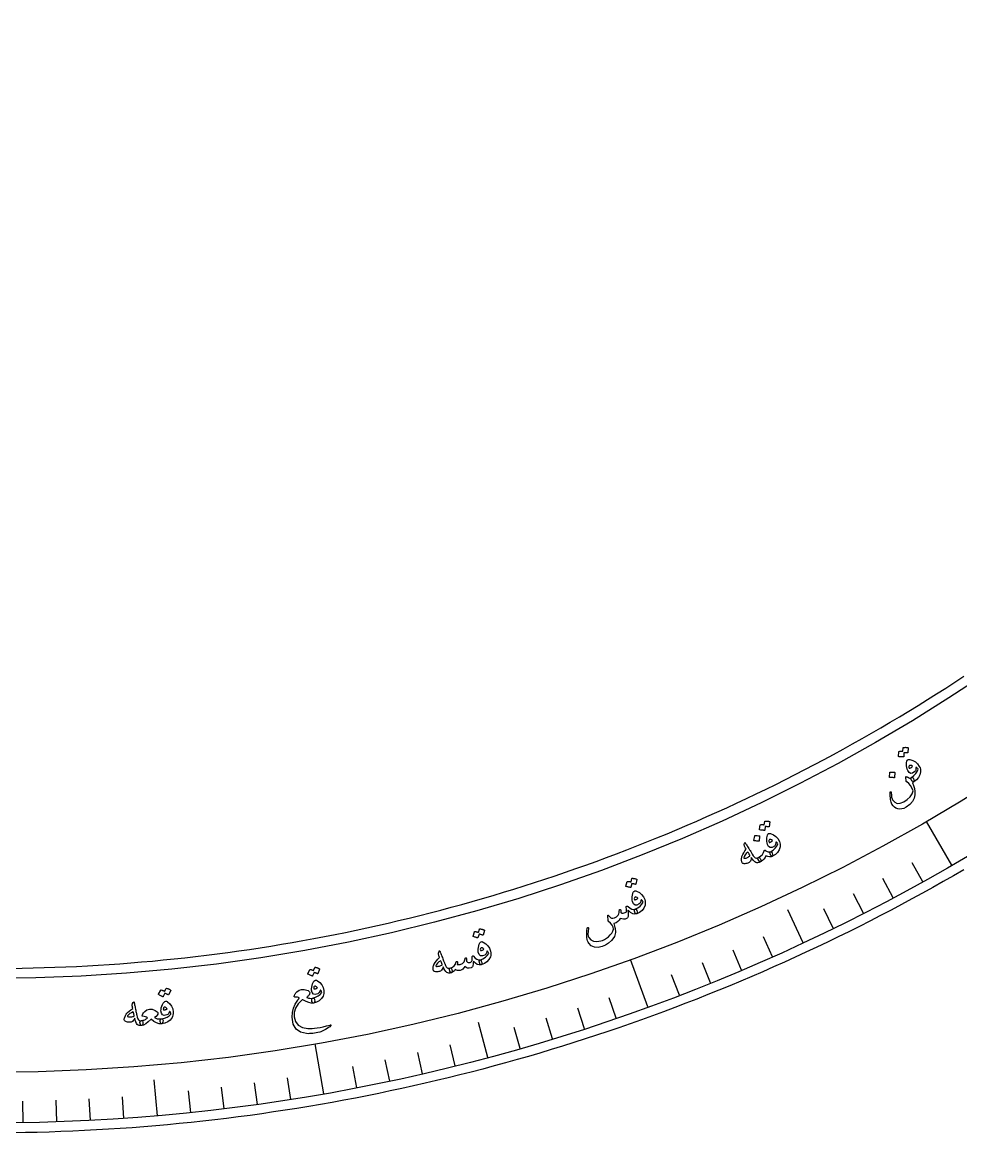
# Model space of a CAD drawing. Header units: millimetres. Extents: x -140 to 140, y -140 to 181.
# Drawn here: x 2.4 to 70.3, y -140 to -59.6 of the extents above; entities that cross this region are included whole.
import ezdxf

# ---------------------------------------------------------------- set-up
doc = ezdxf.new("R2010")
doc.units = ezdxf.units.MM
for name, color, linetype in [('CUT_INNER', 6, 'Continuous'), ('CUT_OUTER', 1, 'Continuous'), ('ENGRAVE', 7, 'Continuous'), ('ENGRAVE_FINE', 8, 'Continuous'), ('TEXT', 5, 'Continuous')]:
    doc.layers.add(name, color=color, linetype=linetype)

msp = doc.modelspace()

# ---------------------------------------------------------------- linework, layer by layer
at = {"layer": 'CUT_INNER'}
msp.add_lwpolyline([(1.572, -128.0904), (2.3579, -128.0783), (3.1437, -128.0614), (3.9294, -128.0397), (4.715, -128.0132), (5.5004, -127.9819), (6.2856, -127.9457), (7.0705, -127.9047), (7.8552, -127.8589), (8.6396, -127.8083), (9.4236, -127.7529), (10.2073, -127.6927), (10.9906, -127.6276), (11.7735, -127.5578), (12.556, -127.4832), (13.338, -127.4037), (14.1195, -127.3195), (14.9004, -127.2305), (15.6808, -127.1366), (16.4606, -127.038), (17.2398, -126.9346), (18.0183, -126.8265), (18.7962, -126.7135), (19.5733, -126.5958), (20.3497, -126.4733), (21.1254, -126.3461), (21.9002, -126.2141), (22.6742, -126.0773), (23.4474, -125.9358), (24.2197, -125.7896), (24.9911, -125.6386), (25.7615, -125.4829), (26.531, -125.3225), (27.2994, -125.1573), (28.0669, -124.9874), (28.8332, -124.8129), (29.5985, -124.6336), (30.3627, -124.4496), (31.1258, -124.261), (31.8876, -124.0677), (32.6483, -123.8697), (33.4077, -123.667), (34.1659, -123.4597), (34.9228, -123.2478), (35.6784, -123.0311), (36.4326, -122.8099), (37.1855, -122.5841), (37.9369, -122.3536), (38.687, -122.1185), (39.4355, -121.8788), (40.1826, -121.6346), (40.9282, -121.3857), (41.6722, -121.1323), (42.4147, -120.8743), (43.1556, -120.6118), (43.8948, -120.3447), (44.6324, -120.0731), (45.3683, -119.797), (46.1026, -119.5164), (46.835, -119.2312), (47.5657, -118.9416), (48.2946, -118.6475), (49.0217, -118.349), (49.747, -118.0459), (50.4704, -117.7385), (51.1919, -117.4266), (51.9114, -117.1103), (52.629, -116.7895), (53.3446, -116.4644), (54.0582, -116.1349), (54.7698, -115.801), (55.4793, -115.4628), (56.1867, -115.1202), (56.892, -114.7733), (57.5952, -114.422), (58.2962, -114.0665), (58.995, -113.7066), (59.6916, -113.3425), (60.3859, -112.9741), (61.078, -112.6015), (61.7677, -112.2246), (62.4552, -111.8435), (63.1403, -111.4581), (63.823, -111.0686), (64.5033, -110.6749), (65.1811, -110.2771), (65.8566, -109.875), (66.5295, -109.4689), (67.1999, -109.0586), (67.8678, -108.6442), (68.5332, -108.2257), (69.196, -107.8032), (69.8561, -107.3766), (70.5137, -106.9459)], dxfattribs=at)
at = {"layer": 'CUT_OUTER'}
msp.add_lwpolyline([(70.4954, -120.9562), (69.7519, -121.3865), (69.0057, -121.8122), (68.257, -122.2333), (67.5057, -122.6498), (66.7519, -123.0617), (65.9955, -123.469), (65.2367, -123.8716), (64.4754, -124.2695), (63.7117, -124.6628), (62.9456, -125.0514), (62.1771, -125.4353), (61.4063, -125.8144), (60.6331, -126.1888), (59.8577, -126.5585), (59.08, -126.9234), (58.3001, -127.2835), (57.518, -127.6388), (56.7338, -127.9894), (55.9474, -128.3351), (55.1589, -128.6759), (54.3683, -129.012), (53.5757, -129.3431), (52.781, -129.6694), (51.9844, -129.9909), (51.1858, -130.3074), (50.3853, -130.619), (49.5829, -130.9257), (48.7786, -131.2275), (47.9725, -131.5243), (47.1646, -131.8162), (46.3549, -132.1031), (45.5434, -132.385), (44.7303, -132.662), (43.9154, -132.9339), (43.0989, -133.2009), (42.2808, -133.4628), (41.4611, -133.7198), (40.6399, -133.9716), (39.8171, -134.2185), (38.9928, -134.4603), (38.167, -134.697), (37.3398, -134.9286), (36.5112, -135.1552), (35.6812, -135.3767), (34.8499, -135.5931), (34.0172, -135.8044), (33.1833, -136.0105), (32.3481, -136.2116), (31.5117, -136.4075), (30.6742, -136.5983), (29.8354, -136.7839), (28.9956, -136.9644), (28.1546, -137.1398), (27.3126, -137.3099), (26.4696, -137.4749), (25.6256, -137.6348), (24.7806, -137.7894), (23.9347, -137.9389), (23.0878, -138.0831), (22.2401, -138.2222), (21.3916, -138.3561), (20.5423, -138.4847), (19.6922, -138.6081), (18.8413, -138.7264), (17.9897, -138.8394), (17.1375, -138.9471), (16.2846, -139.0497), (15.4311, -139.147), (14.577, -139.239), (13.7224, -139.3259), (12.8673, -139.4074), (12.0116, -139.4838), (11.1555, -139.5548), (10.299, -139.6207), (9.4421, -139.6812), (8.5849, -139.7365), (7.7273, -139.7866), (6.8695, -139.8314), (6.0114, -139.8709), (5.153, -139.9051), (4.2945, -139.9341), (3.4358, -139.9578), (2.5769, -139.9763), (1.718, -139.9895)], dxfattribs=at)
at = {"layer": 'ENGRAVE'}
for points in [[(69.643, -120.6252), (67.8104, -117.4511)], [(58.8648, -126.236), (57.7584, -123.8633)], [(47.6386, -130.886), (46.385, -127.4419)], [(36.0499, -134.5399), (35.3723, -132.0112)], [(24.1868, -137.1699), (23.5503, -133.5604)], [(12.1396, -138.756), (11.9114, -136.1479)]]:
    msp.add_lwpolyline(points, dxfattribs=at)
for radius in [139.286, 135.6208, 128.814]:
    msp.add_circle((0, 0), radius, dxfattribs=at)
at = {"layer": 'ENGRAVE_FINE'}
for points in [[(67.5272, -121.8223), (66.7657, -120.4484)], [(65.3908, -122.9822), (64.6534, -121.5953)], [(63.2345, -124.1047), (62.5214, -122.7051)], [(61.059, -125.1894), (60.3704, -123.7776)], [(56.6527, -127.2441), (56.0138, -125.8091)], [(54.4234, -128.2134), (53.8096, -126.7675)], [(52.1775, -129.1437), (51.589, -127.6873)], [(49.9156, -130.0347), (49.3527, -128.5682)], [(43.0417, -132.4689), (42.5563, -130.9749)], [(45.3471, -131.6975), (44.8357, -130.2123)], [(40.7233, -133.1999), (40.264, -131.6977)], [(38.3924, -133.8903), (37.9595, -132.3803)], [(31.3325, -135.7161), (30.9792, -134.1856)], [(33.6963, -135.1486), (33.3163, -133.6245)], [(28.9592, -136.2423), (28.6326, -134.7058)], [(26.577, -136.7269), (26.2773, -135.185)], [(19.3849, -137.9305), (19.1663, -136.375)], [(21.7891, -137.5712), (21.5434, -136.0197)], [(9.7161, -138.9467), (9.6065, -137.3797)], [(14.5594, -138.523), (14.3952, -136.9608)], [(16.9747, -138.2478), (16.7833, -136.6887)], [(2.4309, -139.2648), (2.4035, -137.6942)], [(4.861, -139.2012), (4.8062, -137.6313)], [(7.2897, -139.0951), (7.2075, -137.5265)]]:
    msp.add_lwpolyline(points, dxfattribs=at)
at = {"layer": 'TEXT'}
for points in [[(66.1093, -112.1331), (66.111, -112.1264), (66.1153, -112.1205), (66.1223, -112.1152), (66.1319, -112.1106), (66.172, -112.1038), (66.2118, -112.0987), (66.2513, -112.0956), (66.2905, -112.0943), (66.3298, -112.0949), (66.3694, -112.0976), (66.4094, -112.1024), (66.4498, -112.1092), (66.4591, -112.113), (66.4658, -112.119), (66.4698, -112.1272), (66.4711, -112.1375), (66.4627, -112.4883), (66.4603, -112.4942), (66.4538, -112.4981), (66.4433, -112.4997), (66.4287, -112.4993), (66.4177, -112.4974), (66.4008, -112.4959), (66.3779, -112.4947), (66.349, -112.494), (66.3139, -112.4935), (66.2722, -112.4933), (66.2238, -112.4932), (66.1688, -112.4933), (66.1588, -112.7671), (66.1566, -112.7767), (66.1499, -112.7826), (66.1388, -112.7848), (66.1234, -112.7834), (66.11, -112.7821), (66.0892, -112.7807), (66.061, -112.7791), (66.0254, -112.7773), (65.982, -112.7755), (65.9303, -112.7739), (65.8703, -112.7727), (65.8022, -112.7717), (65.794, -112.7697), (65.7887, -112.7659), (65.7864, -112.7605), (65.787, -112.7533), (65.8064, -112.4109), (65.8081, -112.4042), (65.8125, -112.3983), (65.8195, -112.393), (65.8292, -112.3885), (65.8625, -112.3813), (65.8958, -112.3761), (65.9292, -112.3729), (65.9626, -112.3715), (65.9959, -112.372), (66.0291, -112.374), (66.062, -112.3775), (66.0947, -112.3825)], [(66.4654, -112.9821), (66.4904, -112.972), (66.5219, -112.967), (66.5599, -112.9674), (66.6044, -112.9729), (66.8183, -113.036), (67.003, -113.14), (67.1584, -113.2851), (67.2846, -113.4714), (67.3339, -113.5782), (67.3662, -113.6802), (67.3814, -113.7776), (67.3796, -113.8703), (67.326, -114.0909), (67.226, -114.2848), (67.0795, -114.4517), (66.8867, -114.5913), (66.8633, -114.5985), (66.8371, -114.5942), (66.8083, -114.5785), (66.7768, -114.5512), (66.7614, -114.535), (66.7474, -114.5174), (66.7345, -114.4985), (66.7229, -114.4784), (66.7125, -114.4578), (66.7032, -114.4378), (66.6951, -114.4181), (66.688, -114.399), (66.6796, -114.3637), (66.6804, -114.3332), (66.6902, -114.3077), (66.7091, -114.287), (66.8922, -114.1442), (67.0354, -113.9937), (67.1387, -113.8358), (67.2021, -113.6704), (67.1684, -113.6264), (67.1392, -113.5928), (67.1144, -113.5696), (67.0941, -113.5569), (67.0734, -113.5478), (67.0568, -113.5437), (67.0442, -113.5446), (67.0357, -113.5504), (67.0309, -113.5561), (67.0278, -113.562), (67.0264, -113.5679), (67.0268, -113.5739), (67.0337, -113.6596), (67.024, -113.7347), (66.9976, -113.799), (66.9547, -113.8527), (66.8013, -113.9595), (66.6651, -113.9805), (66.5465, -113.9158), (66.4454, -113.7654), (66.4065, -113.6679), (66.3792, -113.5592), (66.3633, -113.4392), (66.3587, -113.3081), (66.3652, -113.1891), (66.3851, -113.0951), (66.4185, -113.0262), (66.4654, -112.9821)], [(65.1463, -113.9192), (65.1481, -113.9126), (65.1526, -113.9067), (65.1597, -113.9015), (65.1695, -113.897), (65.2505, -113.8861), (65.3311, -113.8833), (65.4114, -113.8886), (65.4912, -113.902), (65.5004, -113.9058), (65.5067, -113.9112), (65.5099, -113.9184), (65.5102, -113.9272), (65.4993, -114.2766), (65.4969, -114.2862), (65.4901, -114.2921), (65.4789, -114.2942), (65.4634, -114.2927), (65.45, -114.2913), (65.4291, -114.2898), (65.4008, -114.2879), (65.365, -114.2859), (65.3213, -114.2838), (65.2693, -114.2819), (65.2091, -114.2802), (65.1406, -114.2787), (65.1309, -114.2775), (65.1246, -114.2743), (65.1217, -114.2692), (65.1221, -114.2622)], [(66.5688, -113.4119), (66.5409, -113.441), (66.5293, -113.4815), (66.534, -113.5335), (66.5551, -113.5969), (66.5605, -113.6057), (66.5648, -113.6116), (66.5681, -113.6148), (66.5703, -113.6152), (66.6091, -113.6036), (66.646, -113.5878), (66.6811, -113.5681), (66.7144, -113.5443), (66.7415, -113.5195), (66.7614, -113.4951), (66.7741, -113.4708), (66.7796, -113.4469), (66.7098, -113.415), (66.6514, -113.3985), (66.6044, -113.3974), (66.5688, -113.4119)], [(66.2965, -114.2644), (66.2967, -114.2394), (66.3045, -114.2235), (66.3199, -114.2168), (66.3428, -114.2193), (66.3576, -114.2238), (66.3751, -114.23), (66.3954, -114.2381), (66.4184, -114.2479), (66.4438, -114.2595), (66.4713, -114.2726), (66.5009, -114.2874), (66.5326, -114.3038), (66.5729, -114.318), (66.6158, -114.3199), (66.6612, -114.3096), (66.7091, -114.287), (66.7435, -114.2729), (66.7754, -114.2721), (66.8049, -114.2846), (66.832, -114.3105), (66.8539, -114.3427), (66.8721, -114.3811), (66.8865, -114.4257), (66.8971, -114.4765), (66.9028, -114.5208), (66.9029, -114.5547), (66.8976, -114.5782), (66.8867, -114.5913), (66.7813, -114.6528), (66.8716, -114.8602), (66.9322, -115.0747), (66.9629, -115.2963), (66.9637, -115.525), (66.9113, -115.7827), (66.7872, -116.0204), (66.5913, -116.2378), (66.3237, -116.4347), (66.1719, -116.512), (66.0216, -116.5567), (65.8729, -116.5689), (65.726, -116.5484), (65.5914, -116.4986), (65.4765, -116.4249), (65.3813, -116.3271), (65.3055, -116.2055), (65.2747, -116.1337), (65.2481, -116.0519), (65.2258, -115.9601), (65.2078, -115.8584), (65.1935, -115.7469), (65.1826, -115.626), (65.175, -115.4955), (65.1707, -115.3556), (65.1712, -115.3435), (65.174, -115.3335), (65.1791, -115.3256), (65.1865, -115.3197), (65.1981, -115.3143), (65.2089, -115.3115), (65.219, -115.3114), (65.2284, -115.314), (65.2385, -115.3204), (65.2455, -115.3302), (65.2493, -115.3435), (65.25, -115.3602), (65.2616, -115.5507), (65.2812, -115.7035), (65.3087, -115.8186), (65.3444, -115.896), (65.5001, -116.0703), (65.6872, -116.1532), (65.9058, -116.1444), (66.1557, -116.0437), (66.4136, -115.8723), (66.6135, -115.681), (66.7554, -115.47), (66.8394, -115.2395), (66.7433, -115.033), (66.6346, -114.857), (66.5135, -114.7114), (66.3799, -114.5962), (66.3588, -114.5798), (66.3434, -114.5664), (66.3337, -114.5559), (66.3296, -114.5484)], [(56.0986, -117.4615), (56.1009, -117.455), (56.1057, -117.4495), (56.1131, -117.4448), (56.1231, -117.4411), (56.1636, -117.4378), (56.2037, -117.4362), (56.2434, -117.4365), (56.2825, -117.4386), (56.3216, -117.4427), (56.3608, -117.4489), (56.4003, -117.4571), (56.4399, -117.4673), (56.4489, -117.472), (56.455, -117.4786), (56.4583, -117.487), (56.4587, -117.4974), (56.4198, -117.8461), (56.4169, -117.8519), (56.4101, -117.8551), (56.3995, -117.8559), (56.3849, -117.8541), (56.3742, -117.8513), (56.3574, -117.8483), (56.3347, -117.8452), (56.3061, -117.8419), (56.2711, -117.8384), (56.2295, -117.8345), (56.1814, -117.8303), (56.1266, -117.8256), (56.0928, -118.0975), (56.0897, -118.1068), (56.0826, -118.1121), (56.0713, -118.1134), (56.0561, -118.1106), (56.0429, -118.1082), (56.0223, -118.105), (55.9943, -118.1009), (55.959, -118.096), (55.9159, -118.0904), (55.8645, -118.0844), (55.8049, -118.0779), (55.7371, -118.071), (55.7291, -118.0682), (55.7242, -118.0641), (55.7223, -118.0584), (55.7235, -118.0514), (55.7727, -117.7119), (55.775, -117.7054), (55.7799, -117.6999), (55.7873, -117.6953), (55.7973, -117.6916), (55.8311, -117.6874), (55.8648, -117.6851), (55.8983, -117.6847), (55.9317, -117.6863), (55.9649, -117.6897), (55.9977, -117.6945), (56.0302, -117.7009), (56.0623, -117.7087)], [(55.3668, -118.4958), (55.3691, -118.4893), (55.3741, -118.4837), (55.3815, -118.4792), (55.3916, -118.4755), (55.473, -118.4715), (55.5534, -118.4754), (55.6327, -118.4874), (55.7111, -118.5074), (55.7199, -118.5119), (55.7256, -118.5178), (55.7283, -118.5252), (55.7279, -118.5341), (55.6888, -118.8812), (55.6856, -118.8905), (55.6784, -118.8957), (55.6672, -118.897), (55.6518, -118.8941), (55.6386, -118.8917), (55.618, -118.8884), (55.5899, -118.8842), (55.5545, -118.8791), (55.5113, -118.8734), (55.4598, -118.8672), (55.4001, -118.8605), (55.3321, -118.8533), (55.3225, -118.8512), (55.3165, -118.8476), (55.314, -118.8422), (55.3151, -118.8353)], [(56.3794, -118.3384), (56.4053, -118.3304), (56.4371, -118.3282), (56.4749, -118.3319), (56.5188, -118.3413), (56.7263, -118.4227), (56.9013, -118.5424), (57.0435, -118.7004), (57.153, -118.8971), (57.1928, -119.0077), (57.2161, -119.1122), (57.2228, -119.2105), (57.2129, -119.3027), (57.1403, -119.5178), (57.0238, -119.7023), (56.8634, -119.8557), (56.6592, -119.9781), (56.6352, -119.9832), (56.6095, -119.9767), (56.5821, -119.9585), (56.5531, -119.9286), (56.5392, -119.9111), (56.5267, -119.8923), (56.5156, -119.8724), (56.5058, -119.8513), (56.4972, -119.83), (56.4897, -119.8091), (56.4833, -119.7889), (56.4779, -119.7692), (56.4727, -119.7333), (56.476, -119.703), (56.488, -119.6784), (56.5087, -119.6595), (56.7035, -119.5331), (56.8593, -119.3957), (56.9759, -119.2473), (57.0535, -119.0881), (57.0238, -119.0413), (56.9975, -119.0053), (56.9749, -118.9801), (56.9558, -118.9656), (56.9359, -118.9548), (56.9197, -118.9493), (56.9071, -118.949), (56.8982, -118.9541), (56.8928, -118.9594), (56.8892, -118.9649), (56.8874, -118.9707), (56.8873, -118.9767), (56.8866, -119.0627), (56.8704, -119.1366), (56.8386, -119.1985), (56.7912, -119.2482), (56.629, -119.3412), (56.4916, -119.3503), (56.379, -119.2755), (56.2914, -119.1169), (56.2611, -119.0164), (56.2434, -118.9057), (56.2379, -118.7848), (56.2449, -118.6538), (56.2617, -118.5358), (56.2897, -118.4439), (56.3289, -118.3781), (56.3794, -118.3384)], [(56.445, -118.7754), (56.4147, -118.802), (56.3997, -118.8414), (56.3999, -118.8936), (56.4153, -118.9586), (56.4199, -118.9678), (56.4237, -118.9741), (56.4267, -118.9776), (56.4289, -118.9782), (56.4685, -118.9699), (56.5067, -118.9575), (56.5434, -118.9409), (56.5787, -118.92), (56.6078, -118.8977), (56.6298, -118.8751), (56.6445, -118.8521), (56.652, -118.8287), (56.5853, -118.7908), (56.5286, -118.7693), (56.4818, -118.7642), (56.445, -118.7754)], [(54.6322, -119.0258), (54.6428, -118.9941), (54.6579, -118.9839), (54.6775, -118.9953), (54.7018, -119.0283), (54.7144, -119.0492), (54.7321, -119.078), (54.7551, -119.1145), (54.7833, -119.159), (54.8166, -119.2118), (54.8552, -119.2735), (54.899, -119.3441), (54.9479, -119.4237), (54.9961, -119.5019), (55.0392, -119.5719), (55.0772, -119.6337), (55.1101, -119.6874), (55.1378, -119.7327), (55.1603, -119.7694), (55.1774, -119.7975), (55.1892, -119.817), (55.2671, -119.9381), (55.3398, -120.0267), (55.4072, -120.0827), (55.4693, -120.106), (55.5068, -120.1089), (55.5479, -120.1031), (55.5926, -120.0886), (55.6408, -120.0655), (55.6717, -120.0568), (55.7003, -120.0606), (55.7264, -120.0768), (55.7503, -120.1054), (55.7716, -120.1432), (55.7887, -120.1836), (55.8016, -120.2264), (55.8102, -120.2718), (55.8131, -120.3125), (55.8105, -120.345), (55.8025, -120.3692), (55.789, -120.3852), (55.695, -120.4276), (55.6066, -120.448), (55.5238, -120.4463), (55.4465, -120.4227), (55.3675, -120.372), (55.2861, -120.295), (55.2024, -120.1915), (55.1163, -120.0616), (55.105, -120.1699), (55.0844, -120.2604), (55.0545, -120.333), (55.0154, -120.3878), (54.9773, -120.4184), (54.9285, -120.4458), (54.8691, -120.4699), (54.799, -120.4907), (54.7224, -120.5067), (54.6558, -120.5149), (54.5991, -120.5154), (54.5524, -120.508), (54.5102, -120.492), (54.4771, -120.4701), (54.4533, -120.4425), (54.4388, -120.409), (54.4283, -120.3638), (54.4216, -120.3115), (54.4186, -120.2522), (54.4194, -120.1857), (54.423, -120.1177), (54.4281, -120.0625), (54.4346, -120.0201), (54.4426, -119.9904), (54.5012, -119.8573), (54.571, -119.7255), (54.652, -119.5949), (54.744, -119.4656), (54.7081, -119.3995), (54.6777, -119.342), (54.653, -119.2933), (54.6339, -119.2534), (54.6204, -119.2186), (54.6125, -119.1856), (54.6102, -119.1544), (54.6135, -119.1249)], [(54.8684, -119.6714), (54.7599, -119.7746), (54.6754, -119.8791), (54.6151, -119.9848), (54.5789, -120.0919), (54.5789, -120.1043), (54.5833, -120.1135), (54.5923, -120.1197), (54.6058, -120.1227), (54.6502, -120.1217), (54.6961, -120.1155), (54.7433, -120.104), (54.7919, -120.0874), (54.842, -120.0655), (54.8934, -120.0384), (54.9461, -120.006), (55.0002, -119.9684), (55.008, -119.9613), (55.0153, -119.9518), (55.0219, -119.9399), (55.028, -119.9255), (55.0125, -119.8974), (54.9957, -119.8682), (54.9777, -119.838), (54.9584, -119.8067), (54.9378, -119.7744), (54.9159, -119.7411), (54.8928, -119.7067), (54.8684, -119.6714)], [(56.5087, -119.6595), (56.5411, -119.6552), (56.5663, -119.655), (56.5841, -119.6588), (56.5945, -119.6665), (56.6047, -119.6812), (56.6148, -119.7003), (56.6248, -119.7237), (56.6347, -119.7515), (56.6614, -119.8431), (56.6744, -119.9114), (56.6736, -119.9564), (56.6592, -119.9781), (56.5566, -120.01), (56.4414, -120.0147), (56.3135, -119.9923), (56.1731, -119.9428), (56.1219, -120.0724), (56.0409, -120.1893), (55.9299, -120.2936), (55.789, -120.3852), (55.7712, -120.3894), (55.7534, -120.3855), (55.7356, -120.3735), (55.7179, -120.3534), (55.6203, -120.2174), (55.6094, -120.2022), (55.6025, -120.1836), (55.5993, -120.1616), (55.6, -120.1362), (55.6044, -120.1147), (55.6127, -120.0958), (55.6248, -120.0794), (55.6408, -120.0655), (55.8083, -119.9553), (55.9336, -119.8386), (56.0168, -119.7155), (56.0579, -119.586), (56.0618, -119.569), (56.0692, -119.5547), (56.08, -119.5432), (56.0943, -119.5343), (56.1092, -119.5298), (56.1219, -119.5311), (56.1326, -119.5382), (56.1412, -119.5512), (56.1478, -119.5643), (56.1546, -119.5752), (56.1614, -119.5839), (56.1682, -119.5904), (56.2615, -119.6339), (56.3494, -119.6599), (56.4318, -119.6684), (56.5087, -119.6595)], [(46.4714, -121.5923), (46.4741, -121.586), (46.4794, -121.5808), (46.4872, -121.5768), (46.4974, -121.5739), (46.5381, -121.5738), (46.5782, -121.5755), (46.6177, -121.579), (46.6565, -121.5842), (46.6951, -121.5914), (46.7338, -121.6007), (46.7724, -121.6121), (46.8111, -121.6255), (46.8197, -121.6309), (46.8252, -121.6379), (46.8278, -121.6466), (46.8274, -121.657), (46.7606, -122.0014), (46.7572, -122.0069), (46.7502, -122.0096), (46.7395, -122.0095), (46.7252, -122.0066), (46.7147, -122.0029), (46.6982, -121.9986), (46.6759, -121.9936), (46.6475, -121.9881), (46.613, -121.9818), (46.5719, -121.9746), (46.5242, -121.9665), (46.47, -121.9574), (46.4144, -122.2257), (46.4106, -122.2347), (46.4031, -122.2394), (46.3918, -122.2398), (46.3768, -122.2358), (46.3638, -122.2323), (46.3435, -122.2275), (46.316, -122.2212), (46.2812, -122.2134), (46.2386, -122.2044), (46.1879, -122.1943), (46.129, -122.183), (46.062, -122.1707), (46.0543, -122.1673), (46.0497, -122.1627), (46.0483, -122.157), (46.0501, -122.15), (46.1264, -121.8156), (46.1292, -121.8094), (46.1345, -121.8042), (46.1423, -121.8002), (46.1526, -121.7974), (46.1866, -121.7959), (46.2204, -121.7963), (46.2538, -121.7986), (46.287, -121.8029), (46.3198, -121.8089), (46.3521, -121.8164), (46.3839, -121.8253), (46.4153, -121.8358)], [(46.6808, -122.4888), (46.7072, -122.483), (46.7391, -122.4834), (46.7765, -122.49), (46.8194, -122.503), (47.0198, -122.6008), (47.1845, -122.7341), (47.3136, -122.9031), (47.4069, -123.108), (47.4377, -123.2214), (47.4525, -123.3274), (47.4513, -123.426), (47.434, -123.517), (47.3443, -123.7257), (47.2134, -123.9001), (47.0411, -124.0402), (46.8277, -124.1458), (46.8034, -124.1489), (46.7783, -124.1403), (46.7525, -124.12), (46.726, -124.0879), (46.7136, -124.0693), (46.7026, -124.0496), (46.6931, -124.0289), (46.6851, -124.0071), (46.6782, -123.9851), (46.6724, -123.9637), (46.6676, -123.943), (46.6639, -123.923), (46.6615, -123.8868), (46.6673, -123.8569), (46.6813, -123.8333), (46.7034, -123.8161), (46.9077, -123.7058), (47.074, -123.5813), (47.2023, -123.4428), (47.2924, -123.2904), (47.2665, -123.2414), (47.2432, -123.2033), (47.2227, -123.1764), (47.2048, -123.1604), (47.1859, -123.148), (47.1702, -123.1412), (47.1577, -123.14), (47.1483, -123.1443), (47.1426, -123.1491), (47.1386, -123.1544), (47.1362, -123.16), (47.1357, -123.1659), (47.1281, -123.2516), (47.106, -123.324), (47.0693, -123.3831), (47.018, -123.4288), (46.8489, -123.5085), (46.7112, -123.5065), (46.605, -123.4229), (46.5304, -123.2578), (46.5083, -123.1552), (46.4995, -123.0434), (46.5038, -122.9225), (46.5213, -122.7924), (46.5475, -122.6762), (46.5828, -122.5869), (46.6272, -122.5244), (46.6808, -122.4888)], [(46.711, -122.9298), (46.6787, -122.9538), (46.6605, -122.9919), (46.6565, -123.0439), (46.6666, -123.1099), (46.6705, -123.1195), (46.6738, -123.1261), (46.6765, -123.1298), (46.6786, -123.1305), (46.7188, -123.1255), (46.7578, -123.1162), (46.7958, -123.1026), (46.8326, -123.0846), (46.8634, -123.0648), (46.8871, -123.044), (46.9037, -123.0222), (46.913, -122.9995), (46.8496, -122.9564), (46.7948, -122.9304), (46.7486, -122.9215), (46.711, -122.9298)], [(46.0688, -123.665), (46.069, -123.6438), (46.0736, -123.6246), (46.0826, -123.6074), (46.096, -123.5922), (46.1165, -123.5807), (46.1408, -123.5807), (46.1689, -123.5924), (46.2009, -123.6158), (46.3481, -123.7324), (46.4809, -123.8046), (46.5994, -123.8325), (46.7034, -123.8161), (46.7541, -123.81), (46.7973, -123.8371), (46.8332, -123.8973), (46.8617, -123.9907), (46.8703, -124.0497), (46.8675, -124.0952), (46.8533, -124.1272), (46.8277, -124.1458), (46.6879, -124.1689), (46.5411, -124.1354), (46.3874, -124.0453), (46.227, -123.8986), (46.2134, -123.8851), (46.2035, -123.8833), (46.1975, -123.8931), (46.1953, -123.9146), (46.2027, -124.0659), (46.2061, -124.1884), (46.2056, -124.2821), (46.2011, -124.3469), (46.1908, -124.3964), (46.1703, -124.4367), (46.1395, -124.4677), (46.0985, -124.4894), (45.9899, -124.5194), (45.877, -124.5263), (45.7599, -124.5102), (45.6387, -124.4711), (45.5662, -124.6023), (45.4653, -124.7075), (45.3357, -124.7864), (45.1778, -124.839), (45.2076, -124.9375), (45.2327, -125.0314), (45.253, -125.1209), (45.2685, -125.2059), (45.2793, -125.2865), (45.2854, -125.3632), (45.2869, -125.4357), (45.2838, -125.5043), (45.2724, -125.5981), (45.2491, -125.6884), (45.2139, -125.7752), (45.1669, -125.8584), (44.9933, -126.0817), (44.7955, -126.2653), (44.5738, -126.4091), (44.3284, -126.513), (44.0269, -126.574), (43.7636, -126.5531), (43.5387, -126.4508), (43.3524, -126.2672), (43.3092, -126.1948), (43.273, -126.103), (43.2437, -125.9917), (43.2213, -125.861), (43.209, -125.7128), (43.21, -125.5492), (43.2243, -125.37), (43.2518, -125.1755), (43.2555, -125.1615), (43.2609, -125.1506), (43.2678, -125.1427), (43.2763, -125.138), (43.2887, -125.135), (43.3001, -125.1349), (43.3105, -125.1378), (43.3198, -125.1437), (43.3273, -125.1517), (43.3321, -125.1612), (43.3343, -125.172), (43.3339, -125.1844), (43.3043, -125.417), (43.2973, -125.6061), (43.3133, -125.7515), (43.3523, -125.8532), (43.5002, -126.017), (43.6954, -126.1137), (43.9378, -126.143), (44.2273, -126.1045), (44.3626, -126.0627), (44.4999, -125.9982), (44.6391, -125.911), (44.7801, -125.8012), (44.9148, -125.6732), (45.0213, -125.5404), (45.0996, -125.4031), (45.1499, -125.2612), (45.1193, -125.1073), (45.0495, -124.9623), (44.9405, -124.8263), (44.7926, -124.699), (44.777, -124.684), (44.7658, -124.668), (44.7589, -124.651), (44.7564, -124.6329), (44.7314, -124.2966), (44.7334, -124.2646), (44.7426, -124.2468), (44.7589, -124.243), (44.7824, -124.2532), (44.822, -124.2894), (44.8624, -124.3305), (44.9035, -124.3766), (44.9454, -124.4275), (45.0017, -124.4636), (45.09, -124.4637), (45.2101, -124.4277), (45.362, -124.3554), (45.4383, -124.3002), (45.497, -124.23), (45.5381, -124.1448), (45.5617, -124.0447), (45.5646, -124.0307), (45.5669, -124.0162), (45.5684, -124.0012), (45.5692, -123.9856), (45.5696, -123.9697), (45.5699, -123.9535), (45.5702, -123.9371), (45.5703, -123.9205), (45.5715, -123.8888), (45.5757, -123.8643), (45.5832, -123.847), (45.5938, -123.8368), (45.6047, -123.8325), (45.6168, -123.8314), (45.6302, -123.8336), (45.6446, -123.8389), (45.6575, -123.8454), (45.6671, -123.8546), (45.6736, -123.8666), (45.677, -123.8813), (45.6794, -124.0014), (45.6868, -124.0354), (45.7014, -124.0611), (45.7235, -124.0783), (45.7528, -124.087), (45.8374, -124.0931), (45.9178, -124.0834), (45.994, -124.0581), (46.0659, -124.017), (46.0825, -123.9843), (46.0886, -123.9146), (46.084, -123.8082), (46.0688, -123.665)], [(35.4518, -125.2495), (35.4552, -125.2435), (35.4609, -125.2388), (35.469, -125.2355), (35.4794, -125.2335), (35.52, -125.237), (35.5597, -125.2423), (35.5987, -125.2493), (35.637, -125.258), (35.6748, -125.2686), (35.7124, -125.2813), (35.7499, -125.296), (35.7873, -125.3129), (35.7953, -125.319), (35.8002, -125.3265), (35.802, -125.3354), (35.8007, -125.3457), (35.7034, -125.6828), (35.6996, -125.688), (35.6924, -125.69), (35.6818, -125.689), (35.6677, -125.6848), (35.6576, -125.6802), (35.6416, -125.6744), (35.6198, -125.6675), (35.5921, -125.6594), (35.5582, -125.6501), (35.5179, -125.6392), (35.4711, -125.6269), (35.4179, -125.613), (35.3387, -125.8753), (35.3341, -125.884), (35.3261, -125.888), (35.3149, -125.8873), (35.3003, -125.882), (35.2877, -125.8774), (35.2679, -125.8708), (35.2411, -125.862), (35.2071, -125.8512), (35.1655, -125.8384), (35.1159, -125.8238), (35.0582, -125.8074), (34.9926, -125.7891), (34.9852, -125.7851), (34.981, -125.7801), (34.9801, -125.7743), (34.9825, -125.7675), (35.0884, -125.4412), (35.0917, -125.4352), (35.0974, -125.4306), (35.1055, -125.4273), (35.116, -125.4254), (35.1501, -125.4269), (35.1837, -125.4303), (35.2168, -125.4356), (35.2494, -125.4429), (35.2815, -125.4517), (35.3131, -125.4621), (35.344, -125.4738), (35.3743, -125.487)], [(35.5805, -126.1611), (35.6073, -126.1576), (35.6391, -126.1609), (35.6758, -126.1709), (35.7174, -126.1876), (35.9082, -126.3029), (36.0604, -126.4504), (36.1739, -126.6302), (36.2486, -126.8425), (36.2692, -126.9583), (36.2745, -127.0652), (36.2645, -127.1632), (36.2391, -127.2524), (36.1312, -127.4522), (35.9852, -127.6143), (35.8012, -127.7385), (35.5792, -127.8246), (35.5547, -127.8256), (35.5305, -127.8148), (35.5067, -127.7922), (35.4831, -127.7579), (35.4724, -127.7382), (35.4632, -127.7177), (35.4556, -127.6962), (35.4495, -127.6737), (35.4447, -127.6512), (35.4408, -127.6294), (35.4379, -127.6084), (35.4359, -127.5881), (35.4368, -127.5518), (35.4452, -127.5225), (35.4612, -127.5003), (35.4848, -127.4851), (35.6981, -127.3935), (35.8749, -127.2844), (36.0149, -127.1578), (36.1183, -127.014), (36.0968, -126.9629), (36.0771, -126.9229), (36.059, -126.8942), (36.0426, -126.8768), (36.0249, -126.8627), (36.0099, -126.8545), (35.9975, -126.8522), (35.9878, -126.8557), (35.9817, -126.86), (35.9772, -126.8648), (35.9744, -126.8702), (35.9733, -126.8761), (35.9581, -126.9608), (35.9296, -127.0309), (35.8878, -127.0864), (35.8327, -127.1274), (35.6571, -127.1918), (35.5201, -127.1775), (35.4218, -127.0848), (35.3622, -126.9136), (35.3494, -126.8095), (35.3506, -126.6974), (35.3657, -126.5773), (35.3946, -126.4493), (35.4311, -126.3359), (35.4742, -126.2501), (35.524, -126.1918), (35.5805, -126.1611)], [(32.5242, -126.8621), (32.5402, -126.8328), (32.5569, -126.8255), (32.5742, -126.8402), (32.5922, -126.877), (32.6008, -126.8998), (32.6132, -126.9313), (32.6292, -126.9714), (32.649, -127.0201), (32.6725, -127.078), (32.6994, -127.1456), (32.7299, -127.2229), (32.7638, -127.31), (32.7973, -127.3955), (32.8272, -127.472), (32.8536, -127.5397), (32.8764, -127.5984), (32.8956, -127.6479), (32.9111, -127.688), (32.9229, -127.7187), (32.9311, -127.7399), (32.9861, -127.8731), (33.0418, -127.9732), (33.0982, -128.0403), (33.1551, -128.0743), (33.1915, -128.0839), (33.233, -128.0855), (33.2796, -128.0792), (33.3312, -128.065), (33.3631, -128.062), (33.3905, -128.0708), (33.4134, -128.0914), (33.4317, -128.1238), (33.446, -128.1649), (33.4556, -128.2076), (33.4606, -128.2521), (33.461, -128.2983), (33.4566, -128.3389), (33.4483, -128.3704), (33.436, -128.3928), (33.4199, -128.4061), (33.3199, -128.4311), (33.2292, -128.4353), (33.148, -128.4189), (33.0762, -128.3818), (33.0075, -128.3179), (32.9412, -128.2276), (32.8772, -128.1108), (32.8157, -127.9677), (32.7853, -128.0722), (32.7489, -128.1576), (32.7065, -128.2237), (32.6582, -128.2706), (32.6153, -128.2939), (32.5624, -128.3122), (32.4996, -128.3253), (32.427, -128.3333), (32.3487, -128.3354), (32.2817, -128.3316), (32.2259, -128.3219), (32.1813, -128.3063), (32.1425, -128.283), (32.1139, -128.2556), (32.0955, -128.2242), (32.0871, -128.1887), (32.0848, -128.1423), (32.0875, -128.0897), (32.0952, -128.0307), (32.1079, -127.9655), (32.1235, -127.8992), (32.1384, -127.8458), (32.1523, -127.8052), (32.1655, -127.7774), (32.247, -127.6569), (32.3392, -127.5397), (32.4421, -127.4257), (32.5557, -127.3148), (32.5321, -127.2433), (32.5125, -127.1814), (32.4969, -127.1291), (32.4852, -127.0863), (32.4781, -127.0498), (32.4762, -127.0159), (32.4796, -126.9847), (32.4881, -126.9563)], [(35.5714, -126.603), (35.537, -126.6241), (35.5155, -126.6604), (35.5069, -126.7119), (35.5111, -126.7785), (35.5141, -126.7884), (35.5168, -126.7952), (35.5192, -126.7991), (35.5212, -126.8001), (35.5616, -126.7987), (35.6014, -126.7929), (35.6404, -126.7827), (35.6786, -126.7681), (35.7111, -126.7511), (35.7366, -126.7324), (35.755, -126.7123), (35.7664, -126.6905), (35.707, -126.6419), (35.6547, -126.6111), (35.6095, -126.5982), (35.5714, -126.603)], [(32.6414, -127.5395), (32.5162, -127.6217), (32.4145, -127.7094), (32.3362, -127.8027), (32.2815, -127.9016), (32.2793, -127.9138), (32.2821, -127.9237), (32.2898, -127.9313), (32.3025, -127.9367), (32.3464, -127.9436), (32.3926, -127.9457), (32.4412, -127.9429), (32.492, -127.9352), (32.5451, -127.9225), (32.6005, -127.905), (32.6582, -127.8826), (32.7181, -127.8553), (32.7271, -127.8497), (32.7359, -127.8416), (32.7445, -127.8311), (32.7531, -127.818), (32.7429, -127.7876), (32.7316, -127.7558), (32.7192, -127.7229), (32.7058, -127.6887), (32.6913, -127.6532), (32.6757, -127.6166), (32.6591, -127.5786), (32.6414, -127.5395)], [(33.7453, -127.665), (33.7517, -127.6413), (33.7601, -127.6216), (33.7707, -127.6059), (33.7833, -127.5942), (33.7971, -127.5872), (33.8114, -127.5857), (33.8262, -127.5896), (33.8413, -127.599), (33.854, -127.6136), (33.8615, -127.6332), (33.8637, -127.6577), (33.8606, -127.6871), (33.8567, -127.7026), (33.8532, -127.7184), (33.85, -127.7347), (33.8472, -127.7514), (33.8442, -127.7684), (33.8406, -127.7856), (33.8362, -127.8029), (33.831, -127.8205), (34.0576, -127.8183), (34.2289, -127.748), (34.3449, -127.6096), (34.4052, -127.4035), (34.4113, -127.3799), (34.4189, -127.3603), (34.4282, -127.3449), (34.439, -127.3336), (34.4528, -127.3263), (34.4669, -127.324), (34.4813, -127.3267), (34.496, -127.3344), (34.5087, -127.3466), (34.517, -127.3632), (34.5209, -127.3839), (34.5203, -127.4089), (34.5161, -127.4701), (34.516, -127.5206), (34.5202, -127.5603), (34.5285, -127.5892), (34.5527, -127.627), (34.5894, -127.6529), (34.6387, -127.6666), (34.7004, -127.6684), (34.7645, -127.6591), (34.817, -127.6407), (34.8578, -127.6133), (34.887, -127.5769), (34.9069, -127.525), (34.9197, -127.4513), (34.9255, -127.3555), (34.9242, -127.2379), (34.9248, -127.2235), (34.9312, -127.2116), (34.9433, -127.2022), (34.9612, -127.1952), (34.9806, -127.1919), (34.9972, -127.1935), (35.0112, -127.1998), (35.0224, -127.2109), (35.1387, -127.3456), (35.2552, -127.436), (35.3719, -127.4822), (35.4885, -127.4841), (35.5136, -127.4872), (35.5376, -127.5029), (35.5605, -127.5311), (35.5823, -127.5717), (35.6022, -127.6167), (35.6158, -127.6589), (35.623, -127.6984), (35.6237, -127.735), (35.6202, -127.7698), (35.6122, -127.7961), (35.5998, -127.8141), (35.583, -127.8235), (35.4315, -127.8405), (35.2879, -127.8048), (35.1524, -127.7165), (35.025, -127.5756), (35.0187, -127.5682), (35.0134, -127.5666), (35.0092, -127.5708), (35.0061, -127.5808), (35.0005, -127.6978), (34.9915, -127.7949), (34.979, -127.8722), (34.9631, -127.9296), (34.9406, -127.9735), (34.9124, -128.0094), (34.8784, -128.0371), (34.8386, -128.0568), (34.7098, -128.083), (34.59, -128.0766), (34.4794, -128.0377), (34.378, -127.9664), (34.3201, -128.0635), (34.2477, -128.1412), (34.1609, -128.1993), (34.0596, -128.2379), (33.957, -128.2552), (33.8624, -128.2506), (33.7758, -128.2241), (33.6972, -128.1757), (33.6388, -128.2601), (33.5731, -128.3266), (33.5001, -128.3753), (33.4199, -128.4061), (33.3832, -128.3987), (33.3453, -128.3577), (33.3064, -128.2831), (33.2664, -128.1749), (33.2616, -128.14), (33.2708, -128.1101), (33.294, -128.0851), (33.3312, -128.065), (33.4956, -127.9933), (33.6194, -127.9026), (33.7026, -127.7932), (33.7453, -127.665)], [(23.5389, -128.0242), (23.5428, -128.0185), (23.5489, -128.0144), (23.5573, -128.0118), (23.5679, -128.0109), (23.6079, -128.0182), (23.647, -128.0271), (23.6852, -128.0377), (23.7225, -128.05), (23.7591, -128.0641), (23.7954, -128.0803), (23.8313, -128.0985), (23.8669, -128.1187), (23.8744, -128.1256), (23.8785, -128.1335), (23.8795, -128.1425), (23.8772, -128.1527), (23.7487, -128.4792), (23.7444, -128.484), (23.7371, -128.4853), (23.7266, -128.4833), (23.713, -128.4778), (23.7034, -128.4723), (23.688, -128.465), (23.6669, -128.4561), (23.64, -128.4455), (23.6072, -128.433), (23.5681, -128.4184), (23.5227, -128.4017), (23.471, -128.3829), (23.3675, -128.6366), (23.3621, -128.6448), (23.3538, -128.648), (23.3427, -128.6463), (23.3287, -128.6397), (23.3165, -128.6339), (23.2975, -128.6254), (23.2716, -128.6142), (23.2388, -128.6002), (23.1986, -128.5836), (23.1506, -128.5644), (23.0947, -128.5427), (23.031, -128.5183), (23.024, -128.5136), (23.0204, -128.5083), (23.0201, -128.5023), (23.0231, -128.4958), (23.1591, -128.181), (23.1629, -128.1753), (23.1691, -128.1712), (23.1775, -128.1687), (23.1881, -128.1677), (23.2218, -128.1725), (23.255, -128.179), (23.2874, -128.1874), (23.3192, -128.1977), (23.3504, -128.2095), (23.3808, -128.2228), (23.4105, -128.2374), (23.4395, -128.2534)], [(23.5815, -128.9439), (23.6085, -128.9429), (23.6398, -128.9491), (23.6754, -128.9625), (23.7152, -128.983), (23.8944, -129.1157), (24.0321, -129.2768), (24.1282, -129.4666), (24.1826, -129.6849), (24.1922, -129.8021), (24.1875, -129.9091), (24.1683, -130.0057), (24.1347, -130.0921), (24.0086, -130.2809), (23.848, -130.4286), (23.6531, -130.5349), (23.4241, -130.5999), (23.3996, -130.5985), (23.3765, -130.5855), (23.3548, -130.5608), (23.3346, -130.5244), (23.3258, -130.5038), (23.3186, -130.4825), (23.313, -130.4604), (23.3091, -130.4375), (23.3063, -130.4146), (23.3045, -130.3925), (23.3036, -130.3713), (23.3036, -130.351), (23.3079, -130.3149), (23.319, -130.2865), (23.337, -130.2659), (23.3619, -130.253), (23.5829, -130.1818), (23.7691, -130.0898), (23.9204, -129.9769), (24.0368, -129.8435), (24.0203, -129.7905), (24.0043, -129.7489), (23.989, -129.7186), (23.9743, -129.6997), (23.958, -129.6841), (23.9438, -129.6745), (23.9317, -129.671), (23.9218, -129.6736), (23.9152, -129.6773), (23.9103, -129.6817), (23.907, -129.6867), (23.9054, -129.6925), (23.8823, -129.7754), (23.8474, -129.8425), (23.8005, -129.8939), (23.7418, -129.9296), (23.561, -129.9771), (23.4259, -129.9501), (23.3368, -129.8485), (23.2935, -129.6725), (23.2905, -129.5677), (23.3022, -129.4562), (23.3285, -129.338), (23.3693, -129.2133), (23.4163, -129.1038), (23.4673, -129.0224), (23.5223, -128.9691), (23.5815, -128.9439)], [(23.5309, -129.3829), (23.4947, -129.4007), (23.4699, -129.4348), (23.4565, -129.4852), (23.4544, -129.552), (23.4565, -129.5621), (23.4585, -129.5692), (23.4605, -129.5733), (23.4624, -129.5744), (23.5028, -129.5768), (23.5429, -129.5748), (23.5827, -129.5683), (23.6222, -129.5574), (23.6561, -129.5434), (23.6832, -129.5273), (23.7034, -129.5089), (23.7168, -129.4883), (23.6623, -129.4344), (23.6131, -129.3988), (23.5693, -129.3817), (23.5309, -129.3829)], [(12.7757, -129.5417), (12.7801, -129.5363), (12.7865, -129.5327), (12.7951, -129.5309), (12.8057, -129.5308), (12.845, -129.5415), (12.8832, -129.5537), (12.9204, -129.5674), (12.9565, -129.5827), (12.9918, -129.5999), (13.0266, -129.619), (13.0609, -129.6401), (13.0947, -129.6633), (13.1015, -129.6707), (13.105, -129.679), (13.1052, -129.6881), (13.1021, -129.698), (12.9468, -130.0126), (12.9422, -130.017), (12.9347, -130.0178), (12.9244, -130.0148), (12.9114, -130.0083), (12.9022, -130.0019), (12.8875, -129.9934), (12.8672, -129.9828), (12.8413, -129.97), (12.8097, -129.9548), (12.7719, -129.937), (12.7281, -129.9166), (12.6781, -129.8935), (12.5538, -130.1377), (12.5478, -130.1454), (12.5392, -130.148), (12.5283, -130.1453), (12.5149, -130.1375), (12.5032, -130.1308), (12.485, -130.1207), (12.4601, -130.1074), (12.4285, -130.0907), (12.3899, -130.0708), (12.3436, -130.0477), (12.2898, -130.0213), (12.2284, -129.9917), (12.2218, -129.9864), (12.2186, -129.9808), (12.2188, -129.9749), (12.2223, -129.9687), (12.3841, -129.6662), (12.3885, -129.6609), (12.3949, -129.6573), (12.4035, -129.6555), (12.4141, -129.6555), (12.4474, -129.663), (12.4798, -129.6723), (12.5115, -129.6834), (12.5423, -129.6963), (12.5724, -129.7107), (12.6016, -129.7264), (12.63, -129.7434), (12.6575, -129.7618)], [(22.9579, -129.6608), (23.0424, -129.6993), (23.1042, -129.7412), (23.1433, -129.7867), (23.1598, -129.8357), (23.1615, -129.8841), (23.1531, -129.9323), (23.1348, -129.9803), (23.1065, -130.0281), (23.0722, -130.0732), (23.036, -130.1132), (22.9979, -130.148), (22.9578, -130.1777), (22.9473, -130.1843), (22.9452, -130.1909), (22.9516, -130.1975), (22.9665, -130.204), (23.0681, -130.2368), (23.1679, -130.2558), (23.2658, -130.2612), (23.3619, -130.253), (23.4258, -130.2535), (23.4731, -130.2728), (23.504, -130.311), (23.5183, -130.3681), (23.5207, -130.4617), (23.5058, -130.5315), (23.4736, -130.5776), (23.4241, -130.5999), (23.2738, -130.6039), (23.0983, -130.5664), (22.8977, -130.4875), (22.6722, -130.3669), (22.6594, -130.3631), (22.6467, -130.3634), (22.6342, -130.3675), (22.6219, -130.3756), (22.333, -130.6645), (22.1374, -130.9661), (22.0356, -131.2808), (22.0282, -131.6088), (22.125, -131.9472), (22.3246, -132.1992), (22.6273, -132.3645), (23.0332, -132.4422), (23.1715, -132.4467), (23.3282, -132.4413), (23.5031, -132.426), (23.6964, -132.4008), (23.9075, -132.365), (24.1362, -132.3183), (24.3824, -132.2605), (24.6459, -132.1915), (24.6647, -132.186), (24.6793, -132.1852), (24.6897, -132.1893), (24.6959, -132.1981), (24.6973, -132.21), (24.6935, -132.2234), (24.6844, -132.2383), (24.6699, -132.2547), (24.6064, -132.3101), (24.5223, -132.3727), (24.4176, -132.4426), (24.2923, -132.5196), (24.1668, -132.5916), (24.0574, -132.647), (23.9644, -132.686), (23.8876, -132.7086), (23.755, -132.7383), (23.6261, -132.7633), (23.5009, -132.7835), (23.3795, -132.799), (23.262, -132.8097), (23.1488, -132.8156), (23.0399, -132.8166), (22.9352, -132.8129), (22.4906, -132.7142), (22.1703, -132.4822), (21.9744, -132.118), (21.9019, -131.6219), (21.92, -131.29), (21.9908, -130.9739), (22.1141, -130.6737), (22.2896, -130.3891), (22.3069, -130.3673), (22.3229, -130.3477), (22.3374, -130.3303), (22.3506, -130.3151), (22.3624, -130.3017), (22.3726, -130.2895), (22.3813, -130.2786), (22.3885, -130.2689), (22.4017, -130.252), (22.4081, -130.2387), (22.4077, -130.2291), (22.4005, -130.2231), (22.3423, -130.1941), (22.279, -130.1755), (22.2104, -130.1671), (22.1367, -130.1689), (22.0894, -130.168), (22.0575, -130.1586), (22.041, -130.1405), (22.04, -130.1139), (22.0529, -130.0656), (22.0688, -130.0201), (22.0875, -129.9774), (22.1092, -129.9373), (22.1336, -129.8995), (22.1601, -129.8636), (22.189, -129.8295), (22.2202, -129.7972), (22.3885, -129.6784), (22.5674, -129.6161), (22.7571, -129.6102), (22.9579, -129.6608)], [(10.392, -130.552), (10.4128, -130.5258), (10.4305, -130.5215), (10.445, -130.539), (10.4565, -130.5783), (10.4611, -130.6022), (10.4679, -130.6353), (10.4769, -130.6776), (10.4881, -130.729), (10.5013, -130.79), (10.5163, -130.8612), (10.5331, -130.9426), (10.5517, -131.0342), (10.5701, -131.1241), (10.5865, -131.2047), (10.6009, -131.2758), (10.6134, -131.3376), (10.6238, -131.3896), (10.6323, -131.4318), (10.6387, -131.464), (10.6431, -131.4864), (10.6746, -131.627), (10.7124, -131.7351), (10.7564, -131.8109), (10.8067, -131.8541), (10.841, -131.8697), (10.8816, -131.8784), (10.9285, -131.8802), (10.9818, -131.875), (11.0138, -131.8775), (11.0393, -131.8909), (11.0583, -131.915), (11.0708, -131.9501), (11.0779, -131.993), (11.0801, -132.0367), (11.0774, -132.0814), (11.0699, -132.127), (11.0586, -132.1662), (11.0451, -132.1959), (11.0292, -132.2159), (11.011, -132.2262), (10.9082, -132.2337), (10.8182, -132.2225), (10.7409, -132.1924), (10.6765, -132.1436), (10.6197, -132.0689), (10.5698, -131.9686), (10.5267, -131.8427), (10.4905, -131.6911), (10.4427, -131.7889), (10.3923, -131.8668), (10.3393, -131.9247), (10.2836, -131.9627), (10.2373, -131.9784), (10.1821, -131.9873), (10.118, -131.9895), (10.0451, -131.985), (9.9676, -131.9737), (9.9023, -131.9585), (9.8489, -131.9394), (9.8076, -131.9165), (9.7734, -131.8869), (9.7499, -131.855), (9.7371, -131.8209), (9.7349, -131.7845), (9.7406, -131.7384), (9.7522, -131.687), (9.7699, -131.6302), (9.7935, -131.5681), (9.8202, -131.5055), (9.8439, -131.4554), (9.8646, -131.4178), (9.8823, -131.3926), (9.9832, -131.2878), (10.094, -131.188), (10.2149, -131.0933), (10.3458, -131.0035), (10.3348, -130.929), (10.326, -130.8646), (10.3195, -130.8104), (10.3153, -130.7663), (10.3146, -130.729), (10.3185, -130.6953), (10.3271, -130.6652), (10.3404, -130.6386)], [(12.7414, -130.4617), (12.7684, -130.463), (12.7991, -130.4718), (12.8334, -130.4881), (12.8714, -130.5119), (13.0389, -130.6591), (13.1627, -130.8311), (13.2426, -131.0282), (13.2786, -131.2504), (13.2784, -131.368), (13.2648, -131.4741), (13.2376, -131.5688), (13.1969, -131.6521), (13.0555, -131.8298), (12.8831, -131.9635), (12.68, -132.0532), (12.4464, -132.0988), (12.4221, -132.0955), (12.4002, -132.0806), (12.3806, -132.0541), (12.3635, -132.0162), (12.3564, -131.9949), (12.3511, -131.9731), (12.3474, -131.9506), (12.3453, -131.9274), (12.3445, -131.9044), (12.3445, -131.8823), (12.3454, -131.861), (12.3471, -131.8407), (12.3543, -131.8051), (12.3678, -131.7778), (12.3875, -131.7588), (12.4133, -131.748), (12.6395, -131.6955), (12.8328, -131.6193), (12.993, -131.5195), (13.1201, -131.3962), (13.108, -131.342), (13.0956, -131.2993), (13.0829, -131.2678), (13.0698, -131.2477), (13.0549, -131.2308), (13.0415, -131.22), (13.0298, -131.2155), (13.0196, -131.2173), (13.0128, -131.2204), (13.0076, -131.2244), (13.0038, -131.2292), (13.0017, -131.2348), (12.9718, -131.3155), (12.9314, -131.3795), (12.8804, -131.4268), (12.819, -131.4574), (12.6348, -131.4897), (12.5025, -131.4515), (12.4221, -131.3428), (12.3936, -131.1638), (12.3994, -131.0591), (12.4204, -130.9489), (12.4564, -130.8334), (12.5075, -130.7125), (12.5635, -130.6073), (12.6211, -130.5305), (12.6804, -130.4819), (12.7414, -130.4617)], [(12.6543, -130.8951), (12.6168, -130.9097), (12.5892, -130.9417), (12.5717, -130.9908), (12.564, -131.0572), (12.5653, -131.0674), (12.5667, -131.0746), (12.5683, -131.0789), (12.5702, -131.0802), (12.6102, -131.0859), (12.6503, -131.0872), (12.6905, -131.0841), (12.7308, -131.0765), (12.7658, -131.0655), (12.7941, -131.0516), (12.8158, -131.035), (12.8308, -131.0156), (12.781, -130.9573), (12.735, -130.9177), (12.6928, -130.897), (12.6543, -130.8951)], [(10.3918, -131.2394), (10.2545, -131.2991), (10.1393, -131.3681), (10.0463, -131.4467), (9.9755, -131.5348), (9.9712, -131.5464), (9.9722, -131.5567), (9.9785, -131.5655), (9.9901, -131.573), (10.0322, -131.5873), (10.0774, -131.5972), (10.1257, -131.6027), (10.1771, -131.6038), (10.2316, -131.6004), (10.2892, -131.5926), (10.3498, -131.5804), (10.4136, -131.5637), (10.4233, -131.5597), (10.4334, -131.5533), (10.4437, -131.5444), (10.4544, -131.533), (10.4495, -131.5012), (10.4438, -131.468), (10.4372, -131.4334), (10.4299, -131.3974), (10.4216, -131.36), (10.4125, -131.3212), (10.4026, -131.281), (10.3918, -131.2394)], [(12.4133, -131.748), (12.4713, -131.7511), (12.5123, -131.773), (12.5364, -131.8138), (12.5436, -131.8733), (12.5333, -131.9675), (12.5136, -132.0364), (12.4847, -132.0802), (12.4464, -132.0988), (12.2643, -132.0994), (12.0766, -132.0437), (11.8836, -131.9317), (11.6854, -131.7634), (11.4718, -131.9608), (11.288, -132.1036), (11.1344, -132.1921), (11.011, -132.2262), (10.9688, -132.2204), (10.9324, -132.1954), (10.9019, -132.1513), (10.8772, -132.088), (10.8645, -132.0026), (10.8777, -131.9387), (10.9168, -131.8961), (10.9818, -131.875), (11.0416, -131.8641), (11.1003, -131.8494), (11.158, -131.8308), (11.2145, -131.8083), (11.27, -131.7817), (11.3243, -131.7508), (11.3775, -131.7155), (11.4296, -131.6758), (11.3572, -131.6266), (11.2716, -131.5892), (11.1728, -131.5638), (11.0609, -131.5501), (11.0505, -131.5468), (11.0432, -131.5389), (11.039, -131.5262), (11.0378, -131.5089), (11.0513, -131.4476), (11.0857, -131.3781), (11.1409, -131.3005), (11.217, -131.2147), (11.3805, -131.0962), (11.5597, -131.0424), (11.755, -131.0533), (11.9665, -131.1288), (12.0581, -131.1809), (12.1233, -131.2343), (12.1623, -131.2892), (12.1749, -131.3456), (12.1591, -131.4089), (12.1127, -131.4811), (12.0355, -131.5619), (11.9275, -131.6513), (12.0154, -131.7053), (12.1257, -131.7394), (12.2583, -131.7537), (12.4133, -131.748)]]:
    msp.add_lwpolyline(points, close=True, dxfattribs=at)

doc.saveas('drawing.dxf')
